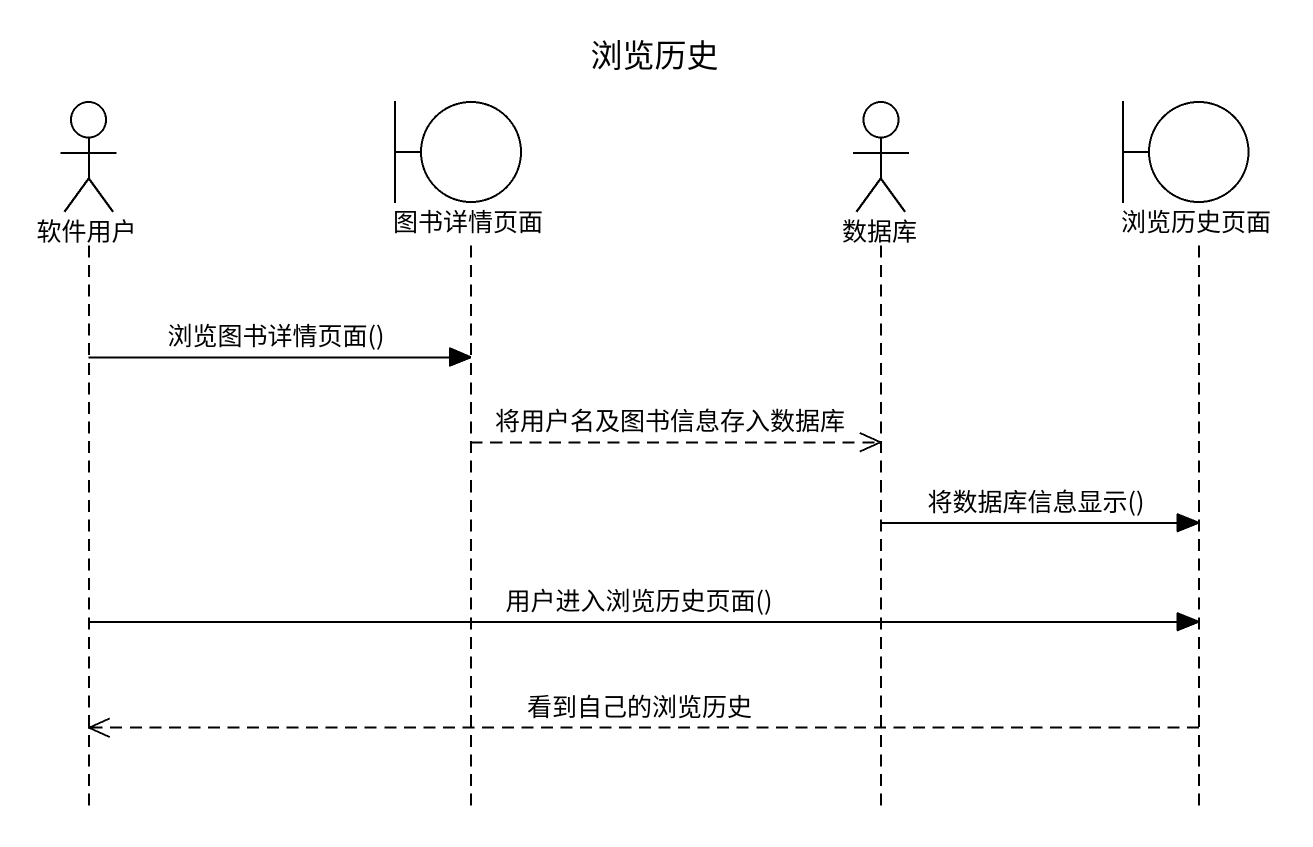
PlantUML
@startuml
title 浏览历史
hide footbox
actor 软件用户
boundary 图书详情页面
actor 数据库
boundary 浏览历史页面

软件用户 -> 图书详情页面 : 浏览图书详情页面()
图书详情页面 -->> 数据库 : 将用户名及图书信息存入数据库
数据库 -> 浏览历史页面 : 将数据库信息显示()
软件用户 -> 浏览历史页面 : 用户进入浏览历史页面()
浏览历史页面 -->> 软件用户 : 看到自己的浏览历史
@enduml
